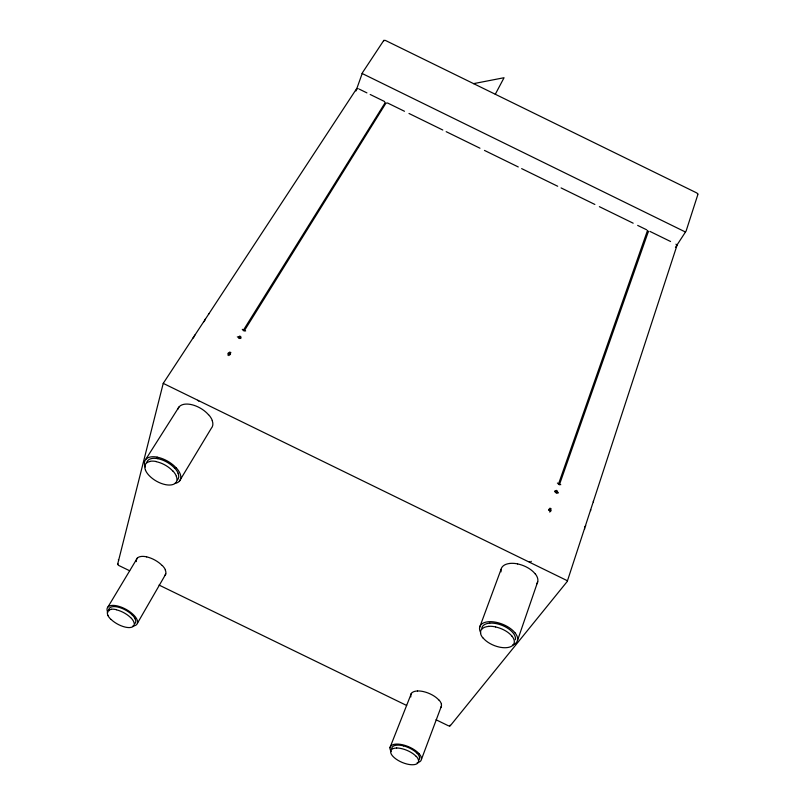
<?xml version="1.0" encoding="UTF-8"?>
<svg xmlns="http://www.w3.org/2000/svg" width="805" height="805" viewBox="0 0 805 805"><rect width="100%" height="100%" fill="white"/><g stroke="black" fill="none" stroke-linecap="round" stroke-linejoin="round"><path stroke-width="1.21" d="M193.361 337.879L192.888 338.03M203.987 321.678L203.544 321.809M675.999 244.167L676.925 245.606L567.243 581.462L450.156 725.909L448.486 725.818L436.048 719.761M355.951 90.975L362.502 72.631L383.713 40.532L385.353 40.411L696.969 193.039L697.895 194.418L686.102 231.055L675.465 247.377M129.655 570.765L118.345 565.271L117.772 563.56M590.447 510.199L590.598 509.535L590.659 510.652M356.655 88.993L358.195 88.61M383.824 40.814L383.975 40.25M676.633 245.606L676.834 244.821M697.573 194.488L697.794 193.673M517.514 640.468L537.71 581.763M549.221 510.44L550.046 508.076M555.47 492.69L556.305 490.326M558.388 484.409L647.512 230.472M549.785 512.101L551.033 508.549M556.436 493.163L557.271 490.798M559.354 484.882L648.478 231.226L648.136 231.659M479.649 627.347L501.062 569.377M356.776 88.449L163.234 383.371L117.57 564.536M421.468 759.316L441.432 706.035M193.854 337.134L194.84 335.051M204.47 320.954L205.446 318.901M389.912 747.765L411.385 693.387M495.276 94.296L504.061 77.723L473.541 83.65M137.454 623.181L165.84 573.965M107.971 606.95L137.303 558.106M179.414 481.169L211.353 428.22A19.33 10.636 30.2 0 0 212.228 420.633M227.885 355.126L229.868 351.936M238.501 338.09L239.82 335.957M243.14 330.634L385.112 102.778L384.388 101.43L370.199 94.487M228.862 355.609L230.854 352.409M239.467 338.563L240.796 336.43M244.106 331.107L385.917 103.171L387.597 103L404.492 111.271M145.715 459.424L179.002 406.968M584.822 526.993L585.758 525.705M208.475 314.282L208.938 313.719M449.532 725.969L450.176 725.204M531.29 561.306L530.555 562.132L529.298 561.91M362.049 73.446L685.377 231.981M242.265 329.346L245.646 330.996M557.382 483.081L560.773 484.731M238.914 336.661L241.178 337.768M554.897 490.809L558.288 492.459M237.334 336.852L240.715 338.502M554.615 491.624L557.996 493.274M228.318 352.852L230.582 353.959M548.889 509.193L551.143 510.3M227.855 353.606L230.109 354.713M548.587 510.038L550.851 511.135M159.048 585.064L406.656 705.472M359.282 89.144L366.919 92.877M409 113.475L442.79 130.018M446.171 131.668L479.971 148.211M484.469 150.414L518.269 166.957M521.65 168.617L557.694 186.257M561.075 187.917L594.865 204.45M599.373 206.664L633.173 223.196M637.671 225.41L646.687 229.817M649.897 231.387L670.565 241.5M163.234 383.371L567.324 580.707M197.738 400.316L198.815 401.101M118.345 559.717L118.667 560.24M593.386 501.002L593.446 502.099M584.601 527.959L584.651 529.096M108.856 610.955A14.903 6.521 28.4 0 1 112.901 606.668A15.054 6.581 28.4 0 1 117.973 607.091A14.913 6.521 28.4 0 1 132.111 614.839M111.08 619.417A14.933 6.51 28.4 0 0 125.057 627.055A15.074 6.571 28.4 0 0 130.048 627.538A14.933 6.51 28.4 0 0 133.61 621.53A15.074 6.571 28.4 0 0 130.591 617.485M108.041 615.503A14.933 6.51 28.4 0 1 111.422 609.385M116.443 609.828A14.933 6.51 28.4 0 1 130.601 617.586M110.899 619.357A15.074 6.571 28.4 0 1 107.82 615.402M111.221 609.214A15.074 6.571 28.4 0 1 116.292 609.657M135.109 618.793A14.913 6.521 28.4 0 1 134.858 623.553M132.131 614.859A15.054 6.581 28.4 0 1 135.17 618.844M136.337 561.578A16.352 7.668 28.7 0 1 140.986 556.496A16.503 7.738 28.7 0 1 146.631 556.839M146.57 556.859A16.352 7.668 28.7 0 1 162.047 565.422M165.246 569.9A16.352 7.668 28.7 0 1 164.794 575.424M107.85 612.414A16.855 7.376 28.4 0 1 111.664 605.461A17.016 7.446 28.4 0 1 117.399 605.954A16.855 7.376 28.4 0 1 133.399 614.718A17.016 7.446 28.4 0 1 136.86 619.246A16.855 7.376 28.4 0 1 132.795 626.059M162.258 565.472A16.503 7.738 28.7 0 1 165.498 570M391.723 748.429A14.882 6.5 23 0 1 397.75 745.118A15.023 6.571 23 0 1 403.456 745.863M403.396 745.863A14.882 6.5 23 0 1 417.201 753.45M419.395 757.002A14.882 6.5 23 0 1 418.902 759.98M396.674 748.046A14.903 6.49 23 0 0 390.817 752.957A15.043 6.551 23 0 0 393.041 756.469A14.903 6.49 23 0 0 406.716 763.965A15.043 6.551 23 0 0 412.381 764.75A14.903 6.49 23 0 0 417.936 762.919A14.903 6.49 23 0 0 418.429 759.95M416.165 756.398A14.903 6.49 23 0 0 402.329 748.801A15.043 6.551 23 0 0 396.634 747.986M417.292 753.46A15.023 6.571 23 0 1 419.516 757.052M416.235 756.318A15.043 6.551 23 0 1 418.459 759.9M410.872 696.899A16.321 7.647 22.8 0 1 417.493 690.982M438.876 700.058A16.321 7.647 22.8 0 0 423.732 691.666A16.472 7.718 22.8 0 0 417.503 690.972M421.327 757.525A16.825 7.356 23 0 1 417.131 762.727M391.16 751.608A16.825 7.356 23 0 1 398.384 744.122A16.825 7.356 23 0 1 418.852 753.5M439.087 700.119A16.472 7.718 22.8 0 1 441.462 704.234M418.821 753.45A16.986 7.426 23 0 1 421.337 757.515M441.341 704.174A16.321 7.647 22.8 0 1 440.707 707.655M481.823 628.101A17.69 9.117 21.5 0 1 489.732 623.161M483.171 638.053A17.73 9.107 21.5 0 0 499.231 647.069A17.901 9.197 21.5 0 0 506.114 647.693A17.73 9.107 21.5 0 0 514.264 640.78A17.901 9.197 21.5 0 0 511.95 636.101M481.642 629.43A17.73 9.107 21.5 0 1 488.705 626.411M495.659 626.984A17.73 9.107 21.5 0 1 511.97 636.161M480.666 633.414A17.73 9.107 21.5 0 1 481.521 629.349M489.742 623.14A17.861 9.207 21.5 0 1 496.755 623.714A17.69 9.127 21.5 0 1 513.037 632.871A17.861 9.207 21.5 0 1 515.381 637.56A17.69 9.117 21.5 0 1 515.321 639.703M488.575 626.33A17.901 9.197 21.5 0 1 495.598 626.904M482.94 637.973A17.901 9.197 21.5 0 1 480.545 633.354M501.032 571.852A19.3 10.596 21.2 0 1 509.867 563.45M517.504 563.903A19.3 10.596 21.2 0 1 535.255 573.985M509.877 563.43A19.481 10.696 21.2 0 1 517.595 563.882M514.938 632.74A20.004 10.314 21.5 0 0 496.514 622.376A20.195 10.405 21.5 0 0 488.585 621.732A20.004 10.314 21.5 0 0 479.659 629.782A20.195 10.415 21.5 0 0 480.595 632.368M517.514 637.963A20.004 10.314 21.5 0 1 516.377 642.541M535.375 573.985A19.481 10.696 21.2 0 1 537.821 579.288A19.3 10.596 21.2 0 1 536.623 583.977M514.979 632.76A20.195 10.405 21.5 0 1 517.585 638.033M516.448 642.611A20.004 10.314 21.5 0 1 512.674 645.067M146.711 462.583A17.73 9.157 29.9 0 1 151.712 458.538A17.891 9.237 29.9 0 1 157.83 458.679M157.78 458.679A17.73 9.157 29.9 0 1 174.514 468.067M145.554 470.301A17.76 9.137 29.9 0 1 149.961 461.507M156.039 461.647A17.76 9.137 29.9 0 1 172.803 471.046M174.725 468.138A17.891 9.237 29.9 0 1 178.187 473.37M145.484 470.231A17.931 9.227 29.9 0 0 149.006 475.403A17.76 9.137 29.9 0 0 165.548 484.65A17.931 9.227 29.9 0 0 171.626 484.841A17.76 9.137 29.9 0 0 176.295 476.218M149.911 461.346A17.931 9.227 29.9 0 1 156.049 461.486M172.854 470.895A17.931 9.227 29.9 0 1 176.325 476.127M178.066 473.31A17.73 9.157 29.9 0 1 177.482 479.901M177.875 409.171A19.33 10.636 30.2 0 1 183.54 404.402A19.521 10.737 30.2 0 1 190.322 404.392A19.33 10.636 30.2 0 1 208.485 414.716M145.303 466.981A20.034 10.344 29.9 0 1 150.273 457.019A20.226 10.445 29.9 0 1 157.206 457.139M157.136 457.17A20.034 10.344 29.9 0 1 176.074 467.786M208.716 414.796A19.521 10.737 30.2 0 1 212.369 420.693M176.184 467.775A20.226 10.445 29.9 0 1 180.089 473.692A20.034 10.344 29.9 0 1 174.776 483.463"/></g></svg>
